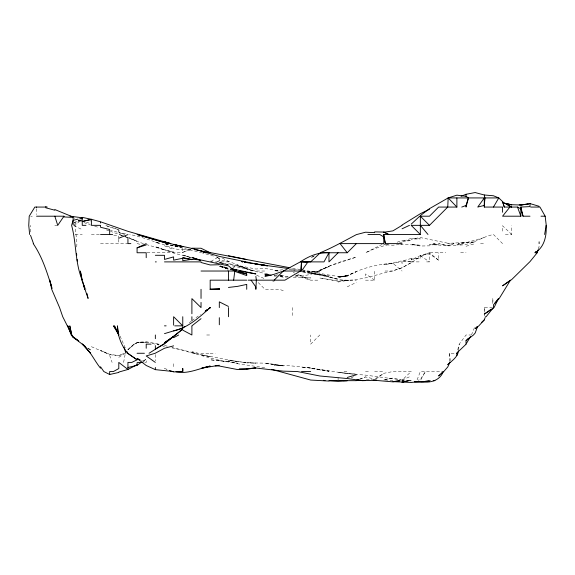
<?xml version="1.0" encoding="UTF-8"?>
<svg xmlns="http://www.w3.org/2000/svg" width="575" height="575" viewBox="0 0 575 575"><rect width="100%" height="100%" fill="white"/><g stroke="black" fill="none" stroke-linecap="round" stroke-linejoin="round"><path stroke-width="0.43" stroke-dasharray="2.88 2.16" d="M30.295 231.984L30.489 225.342M492.624 303.428L492.775 298.439L493.077 302.594M76.755 246.941L76.906 243.613L75.066 225.342L82.247 218.989M458.498 349.945L459.245 344.13L466.03 334.995L470.673 334.995M123.603 362.408L125.343 353.266M457.743 349.765L459.245 344.13M538.408 248.932L539.127 246.639L537.762 248.673M417.105 379.852L420.339 371.543L443.268 371.543M471.45 334.995L475.166 325.853M420.763 379.917L425.392 371.543L420.339 379.514L418.205 380.212M319.822 334.995L310.687 344.13L310.687 334.995M392.926 380.42L383.791 379.888L392.926 377.983L402.062 380.118L411.204 371.543L392.926 371.543L383.791 373.312L375.353 378.623M127.938 349.442L133.975 344.13L137.073 342.765L146.208 342.269L137.073 342.822L134.406 344.13L127.938 349.693M127.938 349.816L134.406 344.13L137.073 342.585M189.326 322.733L191.259 321.173M182.174 252.756L189.613 249.227M191.899 320.656L200.373 314.503M217.386 261.891L219.312 260.475L228.447 261.266L253.597 271.026L237.59 265.707L246.725 268.36L237.59 266.376L228.447 263.566L255.861 269.028L264.996 268.403L279.177 271.026L274.138 270.868L283.274 269.639M376.057 378.939L383.791 373.312M73.808 224.832L82.247 218.766M302.378 271.874L310.687 273.592L319.822 274.649L310.687 273.233L338.1 279.026L328.965 276.719C350.089 285.538 372.111 275.281 392.926 270.825L402.062 267.749L411.204 262.667L420.339 256.637L429.475 252.756L445.74 252.756M229.856 270.077L231.962 268.647M232.667 268.173L237.59 264.845M353.582 376.632L351.483 377.983L353.567 376.632M143.355 361.035L146.208 359.21L146.208 362.408L144.519 362.408M73.808 223.086L78.732 219.988M143.304 361.035L146.208 359.21M118.795 357.334L124.617 353.718M210.932 261.438L219.312 256.472M411.204 262.667L402.062 267.749L392.926 270.825M314.496 255.76L310.687 257.801L314.496 255.904M73.873 223.129L79.961 219.952M382.159 244.361L365.513 252.756L374.648 248.637L388.714 244.368M347.235 286.846L356.378 282.347M438.617 260.223L429.475 253.855L420.339 255.609L411.204 259.835L420.339 258.089L420.339 255.609L429.475 252.756L438.617 260.223L438.617 252.756M91.382 346.675L109.66 354.631L118.795 355.832L124.38 353.266M402.062 380.118L411.204 376.043M106.799 353.266L100.524 350.448L109.66 354.337L118.795 355.609L124.092 353.266M359.698 379.299L365.513 376.912L373.822 378.868M359.698 379.083L365.513 376.912M502.579 243.613L493.443 234.478C480.894 236.993 470.113 246.431 456.888 244.885L463.436 243.613C453.876 246.517 442.98 246.718 433.464 243.613L438.617 244.993L429.475 244.662L436.073 243.613L429.475 245.848L420.339 246.021L411.204 244.375L420.339 245.245L400.365 244.339M397.081 242.219L402.062 240.544L411.204 240.573L402.062 241.5L411.204 238.352L420.339 238.898L411.204 239.092L420.339 237.561L449.743 243.613L447.753 243.347L475.166 242.018L466.03 242.262L458.088 243.613L466.03 242.664L484.301 237.554M411.204 258.441L402.062 261.158L411.204 261.452L411.204 258.441L420.339 258.089M466.03 246.265L475.166 243.613M383.791 380.075L392.926 377.983M338.1 282.045L348.802 280.169L338.1 281.319L319.822 278.012L338.1 280.931L356.378 280.169M386.256 244.418L383.791 244.756L392.926 245.223L402.062 244.289M319.822 271.026L310.687 272.025L302.817 271.127M294.903 276.431L301.552 275.756L295.737 275.54M288.262 276.934L283.274 277.243L279.953 276.546M366.347 379.493L372.162 379.191M399.575 242.219L402.062 242.176M182.764 249.421L191.899 249.406L182.764 252.296L182.764 249.421C172.809 250.463 164.867 243.656 155.351 242.24L159.735 243.613C149.953 239.983 139.926 236.454 129.641 234.478M30.748 216.2L32.265 216.2M54.833 225.342L58.729 225.342M73.765 225.342L75.066 225.342M75.203 234.478L82.247 234.478M91.382 234.478L99.691 234.478M505.368 234.478L511.714 234.478L511.714 225.616M100.524 243.613L127.938 243.613M480.549 243.613L484.301 243.613M147.042 252.756L182.764 252.756M460.64 252.756L466.03 252.756M215.783 261.891L230.187 261.891M411.204 261.891L420.339 261.891M426.636 261.891L429.475 261.891L429.475 252.756M264.651 271.026L255.861 271.026L230.942 265.564M385.056 271.026L392.926 271.026M293.243 277.294L310.687 277.941L301.552 277.488L310.687 280.169L319.168 280.169M365.513 280.169L374.648 280.169L374.648 271.026M484.301 312.239L484.301 307.582L492.502 307.582M206.691 334.995L210.177 334.995M208.79 353.266L198.303 353.266L191.899 351.627M210.177 353.266L215.23 353.266M449.837 361.574L449.391 353.266L456.054 353.266M344.03 371.543L347.235 371.543M365.513 371.543L369.531 371.543M374.648 371.543L383.791 371.543M402.062 380.679L403.729 380.679M408.71 380.679L411.204 380.679M429.475 380.679L430.776 380.679M274.138 276.072L276.632 276.101M279.953 276.137L288.262 276.748M402.062 380.858L403.729 380.909M354.717 374.066L347.235 373.642L365.513 375.13L400.401 379.737M411.204 261.452L402.062 260.784L383.791 264.737L402.062 261.891L402.062 265.355M295.737 275.677L301.552 276.122L310.687 274.397L319.822 270.983C331.128 264.227 343.828 260.691 356.378 257.104L328.965 266.254L319.822 270.308L328.965 266.599L317.429 271.026L310.687 272.025L319.822 271.946L310.687 271.68L303.205 270.652M356.378 374.217L338.1 372.356L347.235 373.542C322.913 370.207 298.792 365.319 274.138 365.075L283.274 365.757L264.996 363.141L246.725 362.839L255.861 363.156L244.095 362.408L246.725 362.724L228.447 360.259L244.289 362.408M276.632 275.562L274.138 275.332L276.632 275.856M279.953 275.871L283.274 276.18L279.953 275.454M280.78 275.267L283.274 275.497L280.78 275.152M310.687 368.022L301.552 367.145L310.687 368.022L328.965 371.17L319.822 369.969M408.882 380.679L411.204 380.916M402.062 379.931L404.62 380.212M319.822 369.509L310.687 368.482L319.822 369.517L328.965 371.364M267.49 273.887L255.861 271.652L246.725 269.165M301.552 270.408L290.749 268.87M302.378 271.35L328.965 276.144L302.378 271.652M295.054 270.207L292.409 269.79L294.889 270.257M113.814 235.24L118.795 236.037L118.795 238.431M289.088 269.502L294.026 270.322M292.409 268.223L301.552 269.711M125.443 233.817L118.795 232.688L124.43 234.255L110.493 230.208M237.59 361.524L201.034 354.768L171.961 347.293M148.702 342.837L137.073 342.283L146.208 341.715L159.031 344.13M152.023 343.419L158.908 345M310.687 272.643L328.965 276.546L319.822 274.289M171.961 347.889C193.991 352.504 215.064 360.913 237.59 363.263L228.447 361.165L237.59 363.745L266.663 367.964M178.609 246.783L164.486 243.671L201.653 252.756M302.428 269.876C317.328 272.413 332.019 276.776 347.235 276.783L338.1 276.582L347.235 275.935L338.1 276.985L347.235 275.497L356.378 271.659L347.235 275.986C361.237 268.223 377.006 264.248 392.926 263.249L402.062 271.026M210.177 261.093L212.707 261.567M219.312 262.868L221.806 263.35M222.633 263.515L228.447 264.651M215.222 262.056L216.854 262.38M276.632 274.757L279.119 275.281M182.764 248.062L164.486 243.613M137.073 243.613L141.227 244.533M213.498 256.04L202.501 253.007M272.464 280.945L274.138 281.34M219.312 266.29L228.447 268.496L219.312 266.254L231.718 270.056M164.486 345.482L167.807 346.287M227.621 264.442L219.312 262.329L228.447 264.967M89.722 220.685L91.382 221.109M162.89 346.092L164.486 346.524M146.208 244.512L164.486 249.838L155.351 246.668L164.486 250.003L173.621 252.08L164.486 249.78L173.621 253.079L191.065 257.586L182.764 255.02L191.065 257.693M94.71 226.291L98.864 227.456M220.139 265.779L228.447 268.158M117.968 229.418L110.493 227.204L118.795 229.669M86.401 222.23L91.382 223.919M122.152 235.599L110.493 231.344M125.458 236.713L127.938 237.554L124.782 236.433M166.98 369.301L164.486 368.453L166.966 369.488M143.398 243.613L137.073 241.457L128.699 237.633L137.073 241.184L128.764 238.172M106.339 229.885L109.66 231.035M123.992 236.153L119.255 234.478L123.992 236.332M83.9 222.547L90.512 225.026M124.782 236.641L127.938 237.877M82.247 221.246L78.926 219.945L81.413 220.915M73.111 217.587L74.772 218.248M164.486 245.827L173.621 249.543M283.274 290.799L279.615 289.304L264.996 289.304L255.861 280.169M79.961 219.873L81.485 220.505M293.171 272.406L294.695 273.06M297.742 274.354L310.687 280.169M256.623 275.231L264.996 278.861M73.873 225.695L82.247 229.633M78.437 220.117L81.485 221.562M141.63 360.59L145.425 362.408M222.36 258.074L228.447 261.266M87.867 348.134L91.382 350.477L87.867 348.033M374.648 280.169L365.513 273.923L365.513 277.624M420.339 255.609L429.475 261.891M511.714 234.478L502.579 225.759L502.579 232.472M219.312 261.891L220.527 263.106M223.574 266.153L227.837 270.423M125.264 347.94L119.593 334.995M85.388 287.644L86.034 289.304M109.66 355.393L112.103 362.408M484.301 307.582L485.128 311.729M449.391 353.266L450.333 360.741M484.301 313.138L484.301 316.717M338.1 377.459L338.1 379.874M292.409 307.582L292.409 316.717M219.312 258.074L219.312 260.475M173.621 363.759L173.621 367.554M155.351 354.559L155.351 360.848M118.795 239.229L118.795 242.413M36.556 208.739L36.556 214.554M454.02 243.613L447.753 245.676L438.617 243.613L447.753 245.676L454.02 243.613M347.235 275.425L338.1 277.617L347.235 275.497M347.235 280.219L344.813 280.169L347.235 280.255M274.138 364.27L264.996 363.364L283.274 365.908L274.138 364.27M219.312 360.726L210.177 359.792L228.447 361.848L219.312 360.726M159.253 344.468L157.514 344.13L159.253 344.475M210.177 356.716L201.034 354.768L210.177 356.716M195.004 353.266L191.899 352.482L195.033 353.266M228.447 269.043L219.312 266.024L228.447 269.086M109.66 226.952L105.383 225.342L109.66 226.96M219.312 258.664L215.798 256.393L219.312 258.664"/><path stroke-width="0.86" d="M546.106 225.342C546.854 235.427 544.46 247.329 535.03 252.756L537.208 252.756L538.171 249.694M468.431 197.929L466.03 205.469L466.03 207.065L468.431 197.929L466.03 196.327L456.888 195.162L448.162 197.929L447.753 207.065L429.475 225.342L411.204 225.342L420.339 234.478L420.339 216.2L429.475 216.2L438.617 207.065L456.888 207.065L456.888 197.929M255.861 276.417L256.357 280.169L255.861 289.304L255.861 287.011L251.074 280.169M502.579 212.261L502.579 207.065L484.301 207.065L484.833 197.929L484.301 194.997L475.166 192.553L466.03 194.292L461.042 196.262M484.301 197.239L484.833 197.929L484.301 205.426L477.746 207.065L484.301 197.929L448.162 197.929L429.475 208.66L420.339 215.625M233.644 280.169L234.801 271.026L228.447 265.844L201.034 260.022L191.899 259.275L182.764 260.698L182.764 258.254L173.621 260.13L173.621 256.888L164.486 259.426L164.486 255.336L155.351 255.286M458.397 350.772C458.023 356.989 451.842 360.726 447.753 364.708L449.887 362.408L450.541 362.408M544.597 234.478L546.25 225.342L545.165 216.2L539.954 207.065L530.668 207.065M477.293 326.42L475.166 328.677L478.838 325.853L484.301 319.873L485.163 317.508M477.53 326.65L475.166 333.026L473.462 334.995L466.03 340.716L466.03 344.13L470.544 336.512M449.887 362.408L447.753 366.979L443.778 371.543L438.617 375.942L439.774 374.842M494.047 307.582L498.532 298.439L494.967 302.924M283.418 271.026L301.552 271.026L307.963 261.891L300.308 261.891C308.775 256.198 318.435 252.001 328.965 252.756L323.984 261.891L300.308 261.891L283.274 271.105L274.138 274.289L264.996 276.525M493.443 207.065L498.777 197.929L493.443 195.759L484.301 194.997M535.03 252.756L535.943 251.397M36.556 216.2L63.969 216.2L57.737 225.342L54.833 216.2M218.816 289.304L219.312 288.672L210.177 289.304L210.177 280.169L246.725 280.169M509.881 207.065L502.579 216.2L520.857 216.2L520.857 207.065L529.992 206.612L529.992 203.579L520.857 205.009L511.714 204.722L504.239 203.356L511.714 204.829L504.239 203.377M492.919 308.229L486.119 316.717L485.451 316.717M537.208 252.756L529.992 261.618L511.714 279.551L502.579 285.84L510.456 280.169L499.265 298.439L493.443 304.843L493.443 307.582M466.03 340.716L468.438 338.172M338.1 252.756L328.965 261.891L328.965 252.756M383.791 232.07L388.707 234.478L383.791 232.07L374.648 231.89L374.648 232.631L365.513 232.221L356.378 234.622C344.403 240.903 332.738 247.581 320.189 252.756L347.235 252.756L356.378 243.613M274.138 280.169L283.274 271.105M466.03 344.252L456.888 352.978L456.888 355.551M319.822 253.237L310.687 261.891L301.552 261.567L307.963 261.891M440.939 373.743L443.268 371.543C439.925 380.772 429.949 383.23 421.173 381.721M411.204 224.149L419.728 216.2M481.713 322.266L484.301 319.873M184.798 326.413L182.764 328.088L164.486 333.644M191.899 325.853L201.034 318.672M205.253 311.262L207.359 309.695L205.253 311.125M208.768 308.66L210.177 307.618C199.41 317.213 188.097 327.728 173.621 330.934M205.253 311.298L207.359 309.76M491.33 309.091L484.301 314.13L493.443 308.236M127.938 367.504L137.073 365.319L141.213 362.408M149.047 353.266L163.501 344.13L182.764 329.065L173.621 336.548L164.486 342.686L173.621 336.461L164.127 344.13L155.351 348.989L155.351 345.625M402.062 225.342L392.926 230.862L383.791 232.278M402.062 225.012L420.339 213.72L429.475 209.25M173.621 337.676L178.653 334.995M137.073 364.694L127.938 369.473L118.795 372.068L118.795 372.449L109.66 374.497L103.838 371.543L100.524 366.749M127.082 351.742L127.938 353.431L137.073 359.792L131.833 362.408L127.938 362.408L127.938 369.473L118.795 362.408L118.795 368.568L113.383 371.543L109.66 371.543L109.66 374.497M402.062 228.807L409.479 225.342M146.208 257.686L146.208 252.756L137.073 252.756L137.073 247.868L146.208 243.613M358.865 379.644L356.378 380.664L328.965 380.679L338.1 381.304L347.235 380.693M118.795 238.222L127.938 234.586M461.747 207.065L466.03 205.469M358.038 379.701L356.378 380.319L365.513 380.456M137.073 247.868L146.208 244.943M347.235 377.452L356.378 374.749M173.621 345.848L164.486 348.249L155.192 353.266L146.208 355.961L155.351 362.408M78.092 219.111L73.111 220.326L71.602 225.342C76.518 243.383 74.951 262.696 82.247 280.169L80.356 271.026L81.902 280.169L88.09 298.439L86.969 293.458M79.752 218.701L82.247 218.097M260.015 264.752L219.312 256.414L201.034 251.11L205.562 252.756C192.409 247.293 177.955 246.366 164.486 241.838L170.797 243.613L127.938 231.33L100.524 221.806L91.382 219.305L82.247 221.526L91.382 219.355L91.382 225.342L100.524 225.342L100.524 227.254L109.66 229.482L109.66 234.478M201.868 368.079L210.177 366.088C198.95 368.482 187.651 374.44 175.986 371.788M219.312 365.247L201.868 368.158M520.857 205.009L528.332 204.118L519.189 204.973M228.447 287.45L237.59 286.364L246.725 284.409L246.725 289.304M420.339 381.448L411.204 382.447L392.926 381.628L400.099 380.679L392.926 381.857L374.648 380.291L362.336 380.679L347.235 378.53L319.822 375.985L297.455 371.543L283.274 371.148L255.861 368.014L237.59 369.56L219.312 366.023L215.158 365.873M246.725 368.855L255.861 367.928L246.725 369.186L239.25 368.877M421.173 381.628L422.833 381.484M425.32 381.268L429.475 380.909L420.339 382.26L414.525 381.872M219.312 264.744L210.177 264.96L201.034 262.502L201.034 261.891L164.486 261.891M414.525 381.577L418.679 381.592M219.312 289.304L210.177 289.318L219.312 289.304L219.312 288.672M484.833 197.929L498.777 197.929L502.579 201.559L504.282 207.065L517.507 207.065L520.857 208.862L523.034 216.2L529.992 216.2M540.974 216.2L545.165 216.2M85.984 225.342L82.247 225.342L82.247 217.372L91.382 219.305M100.524 234.478L112.65 234.478M367.899 234.478L379.708 234.478L383.791 236.95L385.365 243.613L402.062 243.613M347.235 252.756L340.077 243.613L383.791 243.613L383.791 234.478L420.339 234.478M130.856 243.613L127.938 243.613L127.938 238.179M155.351 261.891L156.307 261.891M201.034 271.026L234.801 271.026L232.379 269.747M248.148 280.169L255.861 280.169M256.357 280.169L284.92 280.169L300.502 271.026L301.552 262.135L301.552 271.026M164.486 325.853L166.125 325.853M174.692 325.853L182.764 325.853L182.764 316.717M71.717 334.995L73.111 336.914L71.738 334.995L69.791 325.853L71.717 334.995L73.111 337.259L85.057 346.258M151.06 344.13L146.208 344.13L146.208 348.256M137.073 353.266L144.411 353.266M456.485 353.266L456.888 353.266M137.073 362.408L142.923 362.408M177.682 371.543L182.764 371.543L182.764 368.568L182.764 371.543L173.621 371.924L169.452 370.516M301.552 371.543L310.687 371.543M343.088 380.679L347.293 380.679M433.234 380.679L434.88 380.679M191.899 248.206L201.034 248.249L210.177 252.713M376.316 379.982L372.988 379.888M328.965 381.052L310.687 380.053L271.644 369.366M270.818 275.504L264.996 275.094L270.818 275.346L264.996 274.627L270.818 275.547M140.113 359.871L137.073 358.419L146.208 365.492L155.351 369.646L173.621 371.543M82.247 217.774L70.006 216.2M265.83 265.693L267.49 265.995M288.262 268.482L254.2 263.853M247.552 262.753L252.54 263.58M261.675 265.032L263.336 265.319M246.725 272.349L255.861 273.93L230.942 268.669M194.393 249.564L289.922 267.77M244.54 262.15L246.725 262.545L244.555 262.15L245.999 262.473M241.514 261.603L243.088 261.891L241.529 261.575M191.899 259.49L182.764 257.729L191.899 259.67M239.976 271.026L245.877 272.183M323.33 380.334L325.083 380.679M228.447 255.738L246.725 259.562M238.417 271.896L246.725 273.952L246.725 275.583L234.658 271.328M231.768 269.007L235.923 270.07M246.725 273.952L237.59 271.292M54.833 210.22L45.698 207.769L45.698 207.065L34.838 207.065L29.224 216.2L28.75 225.342L29.648 234.478M163.652 242.312L137.073 234.478L168.029 243.613L164.486 242.557M529.992 203.579L539.127 206.303M45.698 206.605L47.215 207.065M232.566 269.574L236.684 271.026M54.833 209.544L73.111 217.048M507.912 205.368L511.714 207.065L502.579 201.825L504.282 207.065M228.447 306.446L219.312 301.853L219.312 307.582M182.764 330.143L191.899 334.995L191.899 326.255M78.732 340.939L73.111 337.209L71.199 334.995L67.807 325.853L70.603 331.947M137.073 359.792L127.585 353.266C121.454 345.395 117.537 335.908 117.393 325.853L118.795 334.995L114.432 325.853L118.795 334.923L113.527 325.853L116.876 330.798M84.353 345.597L82.247 344.13C90.261 350.721 94.171 360.317 100.524 368.216M74.513 337.892L77.323 339.847M420.339 216.2L429.475 225.342M182.764 325.853L173.621 316.717L173.621 325.17M448.162 197.929L456.888 207.065M420.339 225.342L427.994 234.478M33.221 243.613C42.5 257.205 47.215 273.003 52.145 288.47M71.171 333.471L62.725 316.717L59.57 307.582L51.707 289.304L49.723 280.169L51.455 285.983M517.507 207.065L520.857 216.2M30.525 235.312L33.515 243.613M124.128 347.451L125.868 353.266M82.872 281.829L84.676 289.304L84.029 285.15M520.857 207.065L523.034 216.2M383.791 234.478L385.365 243.613M76.576 253.582L76.741 255.243M77.136 259.397L77.302 261.057M539.127 241.845L539.127 243.613M484.301 197.929L484.301 207.065M466.03 194.292L466.03 196.327M228.447 271.026L228.447 280.169M228.447 307.582L228.447 316.717M219.312 317.695L219.312 324.767M201.034 289.304L201.034 298.439M201.034 302.407L201.034 307.582L191.899 298.619L191.899 313.77M191.899 316.717L191.899 320.469M182.764 326.823L182.764 328.174M155.351 334.995L155.351 338.675M155.351 367.475L155.351 369.646M137.073 363.378L137.073 365.319M118.795 230.014L118.795 231.553M100.524 222.123L100.524 223.05M73.111 224.753L73.111 217.393L63.969 216.94L63.969 216.2M36.556 207.065L36.556 207.589M210.177 307.704L208.768 308.732L210.177 307.704M408.487 380.679L402.062 382.152L408.487 380.679M264.996 265.219L255.861 264.004L264.996 265.248M236.756 270.042L231.768 268.913L236.756 270.034M182.764 246.618L173.621 244.483L182.764 246.661M200.208 260.188L191.899 257.471L200.208 260.202M90.598 353.266L82.556 344.13L90.548 353.266"/></g></svg>
